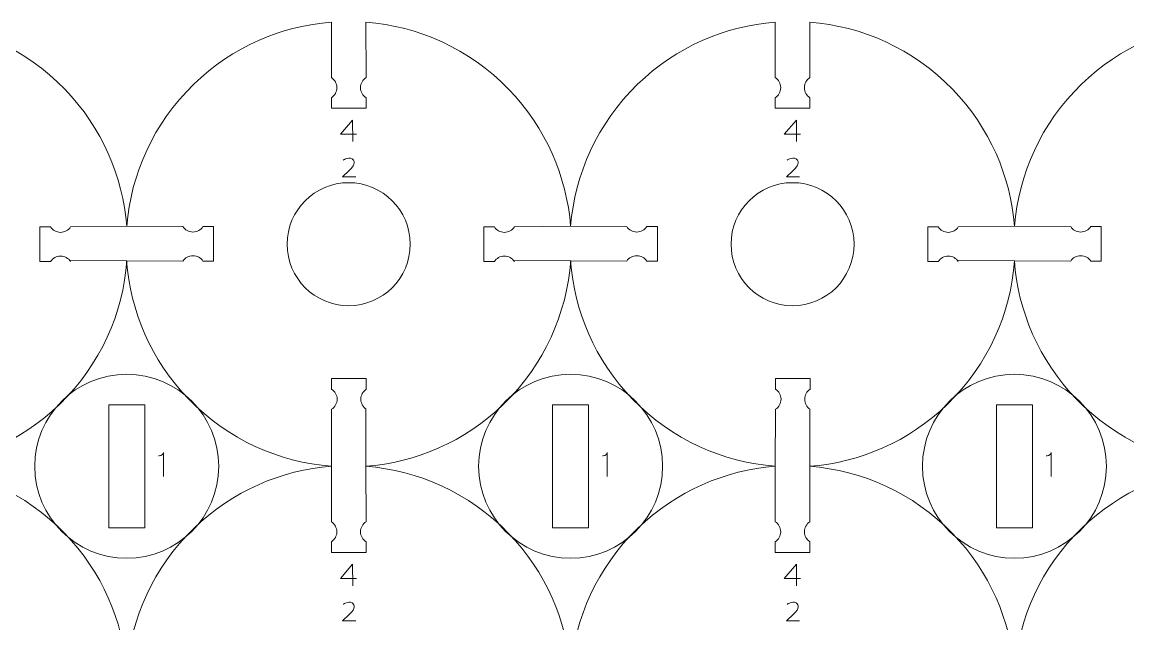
# Model space of a CAD drawing. Header units: centimetres. Extents: x -25 to 25, y -32.5 to 32.5.
# Drawn here: x 5.99 to 15.8, y 14.08 to 19.42 of the extents above; entities that cross this region are included whole.
import ezdxf

# ---------------------------------------------------------------- set-up
doc = ezdxf.new("R2010")
doc.units = ezdxf.units.CM
doc.header["$MEASUREMENT"] = 0
doc.layers.add('Capa 1', color=7, linetype='Continuous')

msp = doc.modelspace()

# ---------------------------------------------------------------- linework, layer by layer
at = {"layer": 'Capa 1', "color": 250, "lineweight": 9}
for points, knots in [([(6.42159, 17.60534), (6.42159, 17.60534), (6.9201, 17.61166), (6.9201, 17.61166), (6.9201, 17.61166), (6.88457, 18.05229), (6.70165, 18.48373), (6.37008, 18.82606), (6.37008, 18.82606), (6.02096, 19.1865), (5.56786, 19.38525), (5.10403, 19.4211), (5.10403, 19.4211), (5.10403, 19.4211), (5.10485, 18.92901), (5.10485, 18.92901)], [0, 0, 0, 0, 0.2, 0.2, 0.2, 0.2, 0.4, 0.4, 0.4, 0.4, 0.6, 0.6, 0.6, 0.6, 1, 1, 1, 1]), ([(8.73541, 18.92901), (8.73541, 18.92901), (8.73596, 19.4212), (8.73596, 19.4212), (8.73596, 19.4212), (8.29291, 19.38705), (7.85873, 19.20397), (7.51459, 18.87066), (7.51459, 18.87066), (7.15598, 18.52332), (6.95738, 18.07303), (6.9201, 17.61166), (6.9201, 17.61166), (6.9201, 17.61166), (7.41848, 17.6086), (7.41848, 17.6086)], [0, 0, 0, 0, 0.2, 0.2, 0.2, 0.2, 0.4, 0.4, 0.4, 0.4, 0.6, 0.6, 0.6, 0.6, 1, 1, 1, 1]), ([(10.35951, 17.60534), (10.35951, 17.60534), (10.85803, 17.61166), (10.85803, 17.61166), (10.85803, 17.61166), (10.8225, 18.05229), (10.63957, 18.48373), (10.308, 18.82606), (10.308, 18.82606), (9.95889, 19.1865), (9.50578, 19.38525), (9.04196, 19.4211), (9.04196, 19.4211), (9.04196, 19.4211), (9.04277, 18.92901), (9.04277, 18.92901)], [0, 0, 0, 0, 0.2, 0.2, 0.2, 0.2, 0.4, 0.4, 0.4, 0.4, 0.6, 0.6, 0.6, 0.6, 1, 1, 1, 1]), ([(12.67333, 18.92901), (12.67333, 18.92901), (12.67388, 19.4212), (12.67388, 19.4212), (12.67388, 19.4212), (12.23083, 19.38705), (11.79665, 19.20397), (11.45251, 18.87066), (11.45251, 18.87066), (11.0939, 18.52332), (10.89531, 18.07303), (10.85803, 17.61166), (10.85803, 17.61166), (10.85803, 17.61166), (11.35641, 17.6086), (11.35641, 17.6086)], [0, 0, 0, 0, 0.2, 0.2, 0.2, 0.2, 0.4, 0.4, 0.4, 0.4, 0.6, 0.6, 0.6, 0.6, 1, 1, 1, 1]), ([(14.29743, 17.60534), (14.29743, 17.60534), (14.79595, 17.61166), (14.79595, 17.61166), (14.79595, 17.61166), (14.76042, 18.05229), (14.5775, 18.48373), (14.24592, 18.82606), (14.24592, 18.82606), (13.89681, 19.1865), (13.4437, 19.38525), (12.97988, 19.4211), (12.97988, 19.4211), (12.97988, 19.4211), (12.9807, 18.92901), (12.9807, 18.92901)], [0, 0, 0, 0, 0.2, 0.2, 0.2, 0.2, 0.4, 0.4, 0.4, 0.4, 0.6, 0.6, 0.6, 0.6, 1, 1, 1, 1]), ([(16.61125, 18.92901), (16.61125, 18.92901), (16.6118, 19.4212), (16.6118, 19.4212), (16.6118, 19.4212), (16.16876, 19.38705), (15.73457, 19.20397), (15.39044, 18.87066), (15.39044, 18.87066), (15.03182, 18.52332), (14.83323, 18.07303), (14.79595, 17.61166), (14.79595, 17.61166), (14.79595, 17.61166), (15.29433, 17.6086), (15.29433, 17.6086)], [0, 0, 0, 0, 0.2, 0.2, 0.2, 0.2, 0.4, 0.4, 0.4, 0.4, 0.6, 0.6, 0.6, 0.6, 1, 1, 1, 1]), ([(8.73541, 18.75101), (8.76468, 18.7698), (8.78408, 18.80265), (8.78408, 18.84001), (8.78408, 18.84001), (8.78408, 18.87738), (8.76468, 18.91022), (8.73541, 18.92901)], [0, 0, 0, 0, 0.3333333, 0.3333333, 0.3333333, 0.3333333, 1, 1, 1, 1]), ([(9.04277, 18.75101), (9.0135, 18.7698), (8.9941, 18.80265), (8.9941, 18.84001), (8.9941, 18.84001), (8.9941, 18.87738), (9.0135, 18.91022), (9.04277, 18.92901)], [0, 0, 0, 0, 0.3333333, 0.3333333, 0.3333333, 0.3333333, 1, 1, 1, 1]), ([(12.67333, 18.75101), (12.7026, 18.7698), (12.72201, 18.80265), (12.72201, 18.84001), (12.72201, 18.84001), (12.72201, 18.87738), (12.7026, 18.91022), (12.67333, 18.92901)], [0, 0, 0, 0, 0.3333333, 0.3333333, 0.3333333, 0.3333333, 1, 1, 1, 1]), ([(12.9807, 18.75101), (12.95142, 18.7698), (12.93202, 18.80265), (12.93202, 18.84001), (12.93202, 18.84001), (12.93202, 18.87738), (12.95142, 18.91022), (12.9807, 18.92901)], [0, 0, 0, 0, 0.3333333, 0.3333333, 0.3333333, 0.3333333, 1, 1, 1, 1]), ([(8.73541, 18.751), (8.73541, 18.751), (8.73529, 18.65757), (8.73529, 18.65757), (8.73529, 18.65757), (8.73529, 18.65757), (9.04277, 18.65757), (9.04277, 18.65757), (9.04277, 18.65757), (9.04277, 18.65757), (9.04277, 18.75102), (9.04277, 18.75102)], [0, 0, 0, 0, 0.25, 0.25, 0.25, 0.25, 0.5, 0.5, 0.5, 0.5, 1, 1, 1, 1]), ([(12.67333, 18.751), (12.67333, 18.751), (12.67322, 18.65757), (12.67322, 18.65757), (12.67322, 18.65757), (12.67322, 18.65757), (12.9807, 18.65757), (12.9807, 18.65757), (12.9807, 18.65757), (12.9807, 18.65757), (12.9807, 18.75102), (12.9807, 18.75102)], [0, 0, 0, 0, 0.25, 0.25, 0.25, 0.25, 0.5, 0.5, 0.5, 0.5, 1, 1, 1, 1]), ([(8.34327, 17.45165), (8.34327, 17.15028), (8.58758, 16.90597), (8.88895, 16.90597), (8.88895, 16.90597), (9.19034, 16.90596), (9.43465, 17.15028), (9.43465, 17.45165), (9.43465, 17.45165), (9.43467, 17.75303), (9.19034, 17.99734), (8.88897, 17.99734), (8.88897, 17.99734), (8.58758, 17.99736), (8.34327, 17.75303), (8.34327, 17.45165)], [0, 0, 0, 0, 0.2, 0.2, 0.2, 0.2, 0.4, 0.4, 0.4, 0.4, 0.6, 0.6, 0.6, 0.6, 1, 1, 1, 1]), ([(12.28119, 17.45165), (12.28119, 17.15028), (12.52551, 16.90597), (12.82688, 16.90597), (12.82688, 16.90597), (13.12826, 16.90596), (13.37258, 17.15028), (13.37258, 17.45165), (13.37258, 17.45165), (13.37259, 17.75303), (13.12826, 17.99734), (12.82689, 17.99734), (12.82689, 17.99734), (12.52551, 17.99736), (12.28119, 17.75303), (12.28119, 17.45165)], [0, 0, 0, 0, 0.2, 0.2, 0.2, 0.2, 0.4, 0.4, 0.4, 0.4, 0.6, 0.6, 0.6, 0.6, 1, 1, 1, 1]), ([(6.24359, 17.60533), (6.24359, 17.60533), (6.15015, 17.60545), (6.15015, 17.60545), (6.15015, 17.60545), (6.15015, 17.60545), (6.15015, 17.29797), (6.15015, 17.29797), (6.15015, 17.29797), (6.15015, 17.29797), (6.2436, 17.29797), (6.2436, 17.29797)], [0, 0, 0, 0, 0.25, 0.25, 0.25, 0.25, 0.5, 0.5, 0.5, 0.5, 1, 1, 1, 1]), ([(6.42158, 17.60534), (6.40279, 17.57606), (6.36995, 17.55666), (6.33258, 17.55666), (6.33258, 17.55666), (6.29522, 17.55666), (6.26237, 17.57606), (6.24358, 17.60534)], [0, 0, 0, 0, 0.3333333, 0.3333333, 0.3333333, 0.3333333, 1, 1, 1, 1]), ([(7.59648, 17.6086), (7.57769, 17.57933), (7.54485, 17.55993), (7.50748, 17.55993), (7.50748, 17.55993), (7.47011, 17.55993), (7.43727, 17.57933), (7.41848, 17.6086)], [0, 0, 0, 0, 0.3333333, 0.3333333, 0.3333333, 0.3333333, 1, 1, 1, 1]), ([(7.59648, 17.6086), (7.59648, 17.6086), (7.68992, 17.60871), (7.68992, 17.60871), (7.68992, 17.60871), (7.68992, 17.60871), (7.68992, 17.30123), (7.68992, 17.30123), (7.68992, 17.30123), (7.68992, 17.30123), (7.59647, 17.30123), (7.59647, 17.30123)], [0, 0, 0, 0, 0.25, 0.25, 0.25, 0.25, 0.5, 0.5, 0.5, 0.5, 1, 1, 1, 1]), ([(10.18152, 17.60533), (10.18152, 17.60533), (10.08808, 17.60545), (10.08808, 17.60545), (10.08808, 17.60545), (10.08808, 17.60545), (10.08808, 17.29797), (10.08808, 17.29797), (10.08808, 17.29797), (10.08808, 17.29797), (10.18153, 17.29797), (10.18153, 17.29797)], [0, 0, 0, 0, 0.25, 0.25, 0.25, 0.25, 0.5, 0.5, 0.5, 0.5, 1, 1, 1, 1]), ([(10.35951, 17.60534), (10.34072, 17.57606), (10.30787, 17.55666), (10.27051, 17.55666), (10.27051, 17.55666), (10.23314, 17.55666), (10.2003, 17.57606), (10.18151, 17.60534)], [0, 0, 0, 0, 0.3333333, 0.3333333, 0.3333333, 0.3333333, 1, 1, 1, 1]), ([(11.5344, 17.6086), (11.51561, 17.57933), (11.48277, 17.55993), (11.4454, 17.55993), (11.4454, 17.55993), (11.40804, 17.55993), (11.37519, 17.57933), (11.35641, 17.6086)], [0, 0, 0, 0, 0.3333333, 0.3333333, 0.3333333, 0.3333333, 1, 1, 1, 1]), ([(11.5344, 17.6086), (11.5344, 17.6086), (11.62784, 17.60871), (11.62784, 17.60871), (11.62784, 17.60871), (11.62784, 17.60871), (11.62784, 17.30123), (11.62784, 17.30123), (11.62784, 17.30123), (11.62784, 17.30123), (11.53439, 17.30123), (11.53439, 17.30123)], [0, 0, 0, 0, 0.25, 0.25, 0.25, 0.25, 0.5, 0.5, 0.5, 0.5, 1, 1, 1, 1]), ([(14.11944, 17.60533), (14.11944, 17.60533), (14.026, 17.60545), (14.026, 17.60545), (14.026, 17.60545), (14.026, 17.60545), (14.026, 17.29797), (14.026, 17.29797), (14.026, 17.29797), (14.026, 17.29797), (14.11945, 17.29797), (14.11945, 17.29797)], [0, 0, 0, 0, 0.25, 0.25, 0.25, 0.25, 0.5, 0.5, 0.5, 0.5, 1, 1, 1, 1]), ([(14.29743, 17.60534), (14.27864, 17.57606), (14.2458, 17.55666), (14.20843, 17.55666), (14.20843, 17.55666), (14.17106, 17.55666), (14.13822, 17.57606), (14.11943, 17.60534)], [0, 0, 0, 0, 0.3333333, 0.3333333, 0.3333333, 0.3333333, 1, 1, 1, 1]), ([(15.47233, 17.6086), (15.45354, 17.57933), (15.42069, 17.55993), (15.38333, 17.55993), (15.38333, 17.55993), (15.34596, 17.55993), (15.31312, 17.57933), (15.29433, 17.6086)], [0, 0, 0, 0, 0.3333333, 0.3333333, 0.3333333, 0.3333333, 1, 1, 1, 1]), ([(15.47233, 17.6086), (15.47233, 17.6086), (15.56576, 17.60871), (15.56576, 17.60871), (15.56576, 17.60871), (15.56576, 17.60871), (15.56576, 17.30123), (15.56576, 17.30123), (15.56576, 17.30123), (15.56576, 17.30123), (15.47232, 17.30123), (15.47232, 17.30123)], [0, 0, 0, 0, 0.25, 0.25, 0.25, 0.25, 0.5, 0.5, 0.5, 0.5, 1, 1, 1, 1]), ([(5.10376, 15.99069), (5.10376, 15.99069), (5.10404, 15.4821), (5.10404, 15.4821), (5.10404, 15.4821), (5.54712, 15.51626), (5.98131, 15.69932), (6.32547, 16.03266), (6.32547, 16.03266), (6.68771, 16.38351), (6.88665, 16.8394), (6.92104, 17.30565), (6.92104, 17.30565), (6.92104, 17.30565), (6.42239, 17.30594), (6.42239, 17.30594)], [0, 0, 0, 0, 0.2, 0.2, 0.2, 0.2, 0.4, 0.4, 0.4, 0.4, 0.6, 0.6, 0.6, 0.6, 1, 1, 1, 1]), ([(6.42158, 17.29797), (6.40279, 17.32724), (6.36995, 17.34665), (6.33258, 17.34665), (6.33258, 17.34665), (6.29522, 17.34665), (6.26237, 17.32724), (6.24358, 17.29797)], [0, 0, 0, 0, 0.3333333, 0.3333333, 0.3333333, 0.3333333, 1, 1, 1, 1]), ([(7.41848, 17.30123), (7.41848, 17.30123), (6.91898, 17.30565), (6.91898, 17.30565), (6.91898, 17.30565), (6.95176, 16.86016), (7.13491, 16.42321), (7.46999, 16.07725), (7.46999, 16.07725), (7.81909, 15.71685), (8.27216, 15.51809), (8.73596, 15.48224), (8.73596, 15.48224), (8.73596, 15.48224), (8.738, 15.98822), (8.738, 15.98822)], [0, 0, 0, 0, 0.2, 0.2, 0.2, 0.2, 0.4, 0.4, 0.4, 0.4, 0.6, 0.6, 0.6, 0.6, 1, 1, 1, 1]), ([(7.59648, 17.30124), (7.57769, 17.33051), (7.54485, 17.34991), (7.50748, 17.34991), (7.50748, 17.34991), (7.47011, 17.34991), (7.43727, 17.33051), (7.41848, 17.30124)], [0, 0, 0, 0, 0.3333333, 0.3333333, 0.3333333, 0.3333333, 1, 1, 1, 1]), ([(9.04168, 15.99069), (9.04168, 15.99069), (9.04197, 15.4821), (9.04197, 15.4821), (9.04197, 15.4821), (9.48504, 15.51626), (9.91924, 15.69932), (10.2634, 16.03266), (10.2634, 16.03266), (10.62564, 16.38351), (10.82457, 16.8394), (10.85896, 17.30565), (10.85896, 17.30565), (10.85896, 17.30565), (10.36032, 17.30594), (10.36032, 17.30594)], [0, 0, 0, 0, 0.2, 0.2, 0.2, 0.2, 0.4, 0.4, 0.4, 0.4, 0.6, 0.6, 0.6, 0.6, 1, 1, 1, 1]), ([(10.35951, 17.29797), (10.34072, 17.32724), (10.30787, 17.34665), (10.27051, 17.34665), (10.27051, 17.34665), (10.23314, 17.34665), (10.2003, 17.32724), (10.18151, 17.29797)], [0, 0, 0, 0, 0.3333333, 0.3333333, 0.3333333, 0.3333333, 1, 1, 1, 1]), ([(11.35641, 17.30123), (11.35641, 17.30123), (10.8569, 17.30565), (10.8569, 17.30565), (10.8569, 17.30565), (10.88969, 16.86016), (11.07284, 16.42321), (11.40792, 16.07725), (11.40792, 16.07725), (11.75701, 15.71685), (12.21009, 15.51809), (12.67388, 15.48224), (12.67388, 15.48224), (12.67388, 15.48224), (12.67592, 15.98822), (12.67592, 15.98822)], [0, 0, 0, 0, 0.2, 0.2, 0.2, 0.2, 0.4, 0.4, 0.4, 0.4, 0.6, 0.6, 0.6, 0.6, 1, 1, 1, 1]), ([(11.5344, 17.30124), (11.51561, 17.33051), (11.48277, 17.34991), (11.4454, 17.34991), (11.4454, 17.34991), (11.40804, 17.34991), (11.37519, 17.33051), (11.35641, 17.30124)], [0, 0, 0, 0, 0.3333333, 0.3333333, 0.3333333, 0.3333333, 1, 1, 1, 1]), ([(12.9796, 15.99069), (12.9796, 15.99069), (12.97989, 15.4821), (12.97989, 15.4821), (12.97989, 15.4821), (13.42297, 15.51626), (13.85716, 15.69932), (14.20132, 16.03266), (14.20132, 16.03266), (14.56356, 16.38351), (14.76249, 16.8394), (14.79689, 17.30565), (14.79689, 17.30565), (14.79689, 17.30565), (14.29824, 17.30594), (14.29824, 17.30594)], [0, 0, 0, 0, 0.2, 0.2, 0.2, 0.2, 0.4, 0.4, 0.4, 0.4, 0.6, 0.6, 0.6, 0.6, 1, 1, 1, 1]), ([(14.29743, 17.29797), (14.27864, 17.32724), (14.2458, 17.34665), (14.20843, 17.34665), (14.20843, 17.34665), (14.17106, 17.34665), (14.13822, 17.32724), (14.11943, 17.29797)], [0, 0, 0, 0, 0.3333333, 0.3333333, 0.3333333, 0.3333333, 1, 1, 1, 1]), ([(15.29433, 17.30123), (15.29433, 17.30123), (14.79483, 17.30565), (14.79483, 17.30565), (14.79483, 17.30565), (14.82761, 16.86016), (15.01076, 16.42321), (15.34584, 16.07725), (15.34584, 16.07725), (15.69494, 15.71685), (16.14801, 15.51809), (16.6118, 15.48224), (16.6118, 15.48224), (16.6118, 15.48224), (16.61384, 15.98822), (16.61384, 15.98822)], [0, 0, 0, 0, 0.2, 0.2, 0.2, 0.2, 0.4, 0.4, 0.4, 0.4, 0.6, 0.6, 0.6, 0.6, 1, 1, 1, 1]), ([(15.47233, 17.30124), (15.45354, 17.33051), (15.42069, 17.34991), (15.38333, 17.34991), (15.38333, 17.34991), (15.34596, 17.34991), (15.31312, 17.33051), (15.29433, 17.30124)], [0, 0, 0, 0, 0.3333333, 0.3333333, 0.3333333, 0.3333333, 1, 1, 1, 1]), ([(6.10403, 15.48216), (6.10403, 15.93282), (6.46937, 16.29815), (6.92003, 16.29815), (6.92003, 16.29815), (7.37069, 16.29815), (7.73603, 15.93282), (7.73603, 15.48216), (7.73603, 15.48216), (7.73603, 15.0315), (7.37069, 14.66615), (6.92003, 14.66615), (6.92003, 14.66615), (6.46937, 14.66615), (6.10403, 15.0315), (6.10403, 15.48216)], [0, 0, 0, 0, 0.2, 0.2, 0.2, 0.2, 0.4, 0.4, 0.4, 0.4, 0.6, 0.6, 0.6, 0.6, 1, 1, 1, 1]), ([(10.04195, 15.48216), (10.04195, 15.93282), (10.40729, 16.29815), (10.85795, 16.29815), (10.85795, 16.29815), (11.30861, 16.29815), (11.67395, 15.93282), (11.67395, 15.48216), (11.67395, 15.48216), (11.67395, 15.0315), (11.30861, 14.66615), (10.85795, 14.66615), (10.85795, 14.66615), (10.40729, 14.66615), (10.04195, 15.0315), (10.04195, 15.48216)], [0, 0, 0, 0, 0.2, 0.2, 0.2, 0.2, 0.4, 0.4, 0.4, 0.4, 0.6, 0.6, 0.6, 0.6, 1, 1, 1, 1]), ([(13.97988, 15.48216), (13.97988, 15.93282), (14.34521, 16.29815), (14.79588, 16.29815), (14.79588, 16.29815), (15.24654, 16.29815), (15.61187, 15.93282), (15.61187, 15.48216), (15.61187, 15.48216), (15.61187, 15.0315), (15.24654, 14.66615), (14.79588, 14.66615), (14.79588, 14.66615), (14.34521, 14.66615), (13.97988, 15.0315), (13.97988, 15.48216)], [0, 0, 0, 0, 0.2, 0.2, 0.2, 0.2, 0.4, 0.4, 0.4, 0.4, 0.6, 0.6, 0.6, 0.6, 1, 1, 1, 1]), ([(8.738, 16.16623), (8.738, 16.16623), (8.73788, 16.25967), (8.73788, 16.25967), (8.73788, 16.25967), (8.73788, 16.25967), (9.04536, 16.25967), (9.04536, 16.25967), (9.04536, 16.25967), (9.04536, 16.25967), (9.04536, 16.16622), (9.04536, 16.16622)], [0, 0, 0, 0, 0.25, 0.25, 0.25, 0.25, 0.5, 0.5, 0.5, 0.5, 1, 1, 1, 1]), ([(12.67592, 16.16623), (12.67592, 16.16623), (12.67581, 16.25967), (12.67581, 16.25967), (12.67581, 16.25967), (12.67581, 16.25967), (12.98329, 16.25967), (12.98329, 16.25967), (12.98329, 16.25967), (12.98329, 16.25967), (12.98329, 16.16622), (12.98329, 16.16622)], [0, 0, 0, 0, 0.25, 0.25, 0.25, 0.25, 0.5, 0.5, 0.5, 0.5, 1, 1, 1, 1]), ([(8.738, 15.98822), (8.76727, 16.00701), (8.78667, 16.03985), (8.78667, 16.07722), (8.78667, 16.07722), (8.78667, 16.11459), (8.76727, 16.14743), (8.738, 16.16622)], [0, 0, 0, 0, 0.3333333, 0.3333333, 0.3333333, 0.3333333, 1, 1, 1, 1]), ([(9.04536, 15.98822), (9.01609, 16.00701), (8.99669, 16.03985), (8.99669, 16.07722), (8.99669, 16.07722), (8.99669, 16.11459), (9.01609, 16.14743), (9.04536, 16.16622)], [0, 0, 0, 0, 0.3333333, 0.3333333, 0.3333333, 0.3333333, 1, 1, 1, 1]), ([(12.67592, 15.98822), (12.7052, 16.00701), (12.7246, 16.03985), (12.7246, 16.07722), (12.7246, 16.07722), (12.7246, 16.11459), (12.7052, 16.14743), (12.67592, 16.16622)], [0, 0, 0, 0, 0.3333333, 0.3333333, 0.3333333, 0.3333333, 1, 1, 1, 1]), ([(12.98329, 15.98822), (12.95402, 16.00701), (12.93461, 16.03985), (12.93461, 16.07722), (12.93461, 16.07722), (12.93461, 16.11459), (12.95402, 16.14743), (12.98329, 16.16622)], [0, 0, 0, 0, 0.3333333, 0.3333333, 0.3333333, 0.3333333, 1, 1, 1, 1]), ([(7.07971, 16.02816), (7.07971, 16.02816), (7.07971, 14.93614), (7.07971, 14.93614), (7.07971, 14.93614), (7.07971, 14.93614), (6.76035, 14.93614), (6.76035, 14.93614), (6.76035, 14.93614), (6.76035, 14.93614), (6.76035, 16.02816), (6.76035, 16.02816), (6.76035, 16.02816), (6.76035, 16.02816), (7.07971, 16.02816), (7.07971, 16.02816)], [0, 0, 0, 0, 0.2, 0.2, 0.2, 0.2, 0.4, 0.4, 0.4, 0.4, 0.6, 0.6, 0.6, 0.6, 1, 1, 1, 1]), ([(11.01764, 16.02816), (11.01764, 16.02816), (11.01764, 14.93614), (11.01764, 14.93614), (11.01764, 14.93614), (11.01764, 14.93614), (10.69827, 14.93614), (10.69827, 14.93614), (10.69827, 14.93614), (10.69827, 14.93614), (10.69827, 16.02816), (10.69827, 16.02816), (10.69827, 16.02816), (10.69827, 16.02816), (11.01764, 16.02816), (11.01764, 16.02816)], [0, 0, 0, 0, 0.2, 0.2, 0.2, 0.2, 0.4, 0.4, 0.4, 0.4, 0.6, 0.6, 0.6, 0.6, 1, 1, 1, 1]), ([(14.95556, 16.02816), (14.95556, 16.02816), (14.95556, 14.93614), (14.95556, 14.93614), (14.95556, 14.93614), (14.95556, 14.93614), (14.63619, 14.93614), (14.63619, 14.93614), (14.63619, 14.93614), (14.63619, 14.93614), (14.63619, 16.02816), (14.63619, 16.02816), (14.63619, 16.02816), (14.63619, 16.02816), (14.95556, 16.02816), (14.95556, 16.02816)], [0, 0, 0, 0, 0.2, 0.2, 0.2, 0.2, 0.4, 0.4, 0.4, 0.4, 0.6, 0.6, 0.6, 0.6, 1, 1, 1, 1]), ([(6.4216, 13.66634), (6.4216, 13.66634), (6.92011, 13.67266), (6.92011, 13.67266), (6.92011, 13.67266), (6.88458, 14.11329), (6.70166, 14.54473), (6.37009, 14.88707), (6.37009, 14.88707), (6.02097, 15.2475), (5.56787, 15.44625), (5.10404, 15.4821), (5.10404, 15.4821), (5.10404, 15.4821), (5.10486, 14.99002), (5.10486, 14.99002)], [0, 0, 0, 0, 0.2, 0.2, 0.2, 0.2, 0.4, 0.4, 0.4, 0.4, 0.6, 0.6, 0.6, 0.6, 1, 1, 1, 1]), ([(8.73542, 14.99002), (8.73542, 14.99002), (8.73597, 15.48221), (8.73597, 15.48221), (8.73597, 15.48221), (8.29292, 15.44806), (7.85874, 15.26498), (7.5146, 14.93166), (7.5146, 14.93166), (7.15599, 14.58432), (6.95739, 14.13403), (6.92011, 13.67266), (6.92011, 13.67266), (6.92011, 13.67266), (7.41849, 13.6696), (7.41849, 13.6696)], [0, 0, 0, 0, 0.2, 0.2, 0.2, 0.2, 0.4, 0.4, 0.4, 0.4, 0.6, 0.6, 0.6, 0.6, 1, 1, 1, 1]), ([(10.35952, 13.66634), (10.35952, 13.66634), (10.85804, 13.67266), (10.85804, 13.67266), (10.85804, 13.67266), (10.82251, 14.11329), (10.63958, 14.54473), (10.30801, 14.88707), (10.30801, 14.88707), (9.9589, 15.2475), (9.50579, 15.44625), (9.04197, 15.4821), (9.04197, 15.4821), (9.04197, 15.4821), (9.04278, 14.99002), (9.04278, 14.99002)], [0, 0, 0, 0, 0.2, 0.2, 0.2, 0.2, 0.4, 0.4, 0.4, 0.4, 0.6, 0.6, 0.6, 0.6, 1, 1, 1, 1]), ([(12.67334, 14.99002), (12.67334, 14.99002), (12.67389, 15.48221), (12.67389, 15.48221), (12.67389, 15.48221), (12.23084, 15.44806), (11.79666, 15.26498), (11.45252, 14.93166), (11.45252, 14.93166), (11.09391, 14.58432), (10.89532, 14.13403), (10.85804, 13.67266), (10.85804, 13.67266), (10.85804, 13.67266), (11.35642, 13.6696), (11.35642, 13.6696)], [0, 0, 0, 0, 0.2, 0.2, 0.2, 0.2, 0.4, 0.4, 0.4, 0.4, 0.6, 0.6, 0.6, 0.6, 1, 1, 1, 1]), ([(14.29744, 13.66634), (14.29744, 13.66634), (14.79596, 13.67266), (14.79596, 13.67266), (14.79596, 13.67266), (14.76043, 14.11329), (14.57751, 14.54473), (14.24593, 14.88707), (14.24593, 14.88707), (13.89682, 15.2475), (13.44371, 15.44625), (12.97989, 15.4821), (12.97989, 15.4821), (12.97989, 15.4821), (12.98071, 14.99002), (12.98071, 14.99002)], [0, 0, 0, 0, 0.2, 0.2, 0.2, 0.2, 0.4, 0.4, 0.4, 0.4, 0.6, 0.6, 0.6, 0.6, 1, 1, 1, 1]), ([(16.61126, 14.99002), (16.61126, 14.99002), (16.61181, 15.48221), (16.61181, 15.48221), (16.61181, 15.48221), (16.16877, 15.44806), (15.73458, 15.26498), (15.39045, 14.93166), (15.39045, 14.93166), (15.03183, 14.58432), (14.83324, 14.13403), (14.79596, 13.67266), (14.79596, 13.67266), (14.79596, 13.67266), (15.29434, 13.6696), (15.29434, 13.6696)], [0, 0, 0, 0, 0.2, 0.2, 0.2, 0.2, 0.4, 0.4, 0.4, 0.4, 0.6, 0.6, 0.6, 0.6, 1, 1, 1, 1]), ([(8.73542, 14.81202), (8.76469, 14.83081), (8.78409, 14.86365), (8.78409, 14.90102), (8.78409, 14.90102), (8.78409, 14.93838), (8.76469, 14.97123), (8.73542, 14.99002)], [0, 0, 0, 0, 0.3333333, 0.3333333, 0.3333333, 0.3333333, 1, 1, 1, 1]), ([(9.04278, 14.81202), (9.01351, 14.83081), (8.99411, 14.86365), (8.99411, 14.90102), (8.99411, 14.90102), (8.99411, 14.93838), (9.01351, 14.97123), (9.04278, 14.99002)], [0, 0, 0, 0, 0.3333333, 0.3333333, 0.3333333, 0.3333333, 1, 1, 1, 1]), ([(12.67334, 14.81202), (12.70262, 14.83081), (12.72202, 14.86365), (12.72202, 14.90102), (12.72202, 14.90102), (12.72202, 14.93838), (12.70262, 14.97123), (12.67334, 14.99002)], [0, 0, 0, 0, 0.3333333, 0.3333333, 0.3333333, 0.3333333, 1, 1, 1, 1]), ([(12.98071, 14.81202), (12.95143, 14.83081), (12.93203, 14.86365), (12.93203, 14.90102), (12.93203, 14.90102), (12.93203, 14.93838), (12.95143, 14.97123), (12.98071, 14.99002)], [0, 0, 0, 0, 0.3333333, 0.3333333, 0.3333333, 0.3333333, 1, 1, 1, 1]), ([(8.73542, 14.81201), (8.73542, 14.81201), (8.7353, 14.71857), (8.7353, 14.71857), (8.7353, 14.71857), (8.7353, 14.71857), (9.04278, 14.71857), (9.04278, 14.71857), (9.04278, 14.71857), (9.04278, 14.71857), (9.04278, 14.81202), (9.04278, 14.81202)], [0, 0, 0, 0, 0.25, 0.25, 0.25, 0.25, 0.5, 0.5, 0.5, 0.5, 1, 1, 1, 1]), ([(12.67334, 14.81201), (12.67334, 14.81201), (12.67323, 14.71857), (12.67323, 14.71857), (12.67323, 14.71857), (12.67323, 14.71857), (12.98071, 14.71857), (12.98071, 14.71857), (12.98071, 14.71857), (12.98071, 14.71857), (12.98071, 14.81202), (12.98071, 14.81202)], [0, 0, 0, 0, 0.25, 0.25, 0.25, 0.25, 0.5, 0.5, 0.5, 0.5, 1, 1, 1, 1])]:
    msp.add_open_spline(points, degree=3, knots=knots, dxfattribs=at)
at = {"layer": 'Capa 1', "color": 22, "lineweight": 9}
for points in [[(8.9585, 18.427), (8.9585, 18.427), (8.81605, 18.427), (8.81605, 18.427), (8.81605, 18.427), (8.81605, 18.427), (8.9232, 18.55308), (8.9232, 18.55308), (8.9232, 18.55308), (8.9232, 18.55308), (8.92443, 18.36141), (8.92443, 18.36141)], [(12.89642, 18.427), (12.89642, 18.427), (12.75397, 18.427), (12.75397, 18.427), (12.75397, 18.427), (12.75397, 18.427), (12.86112, 18.55308), (12.86112, 18.55308), (12.86112, 18.55308), (12.86112, 18.55308), (12.86236, 18.36141), (12.86236, 18.36141)], [(8.95851, 14.488), (8.95851, 14.488), (8.81606, 14.488), (8.81606, 14.488), (8.81606, 14.488), (8.81606, 14.488), (8.92321, 14.61408), (8.92321, 14.61408), (8.92321, 14.61408), (8.92321, 14.61408), (8.92444, 14.42242), (8.92444, 14.42242)], [(12.89643, 14.488), (12.89643, 14.488), (12.75398, 14.488), (12.75398, 14.488), (12.75398, 14.488), (12.75398, 14.488), (12.86113, 14.61408), (12.86113, 14.61408), (12.86113, 14.61408), (12.86113, 14.61408), (12.86237, 14.42242), (12.86237, 14.42242)]]:
    msp.add_open_spline(points, degree=3, knots=[0, 0, 0, 0, 0.25, 0.25, 0.25, 0.25, 0.5, 0.5, 0.5, 0.5, 1, 1, 1, 1], dxfattribs=at)
at = {"layer": 'Capa 1', "color": 240, "lineweight": 9}
for points in [[(8.84076, 18.1975), (8.84076, 18.1975), (8.90383, 18.23912), (8.93153, 18.1975), (8.93153, 18.1975), (8.93153, 18.1975), (8.96307, 18.16598), (8.89372, 18.10545)], [(12.77869, 18.1975), (12.77869, 18.1975), (12.84175, 18.23912), (12.86945, 18.1975), (12.86945, 18.1975), (12.86945, 18.1975), (12.90099, 18.16598), (12.83164, 18.10545)], [(8.89372, 18.10545), (8.89372, 18.10545), (8.83448, 18.04998), (8.83448, 18.04998), (8.83448, 18.04998), (8.83448, 18.04998), (8.9521, 18.04998), (8.9521, 18.04998)], [(12.83164, 18.10545), (12.83164, 18.10545), (12.7724, 18.04998), (12.7724, 18.04998), (12.7724, 18.04998), (12.7724, 18.04998), (12.89003, 18.04998), (12.89003, 18.04998)], [(8.84077, 14.2585), (8.84077, 14.2585), (8.90384, 14.30013), (8.93154, 14.2585), (8.93154, 14.2585), (8.93154, 14.2585), (8.96308, 14.22698), (8.89373, 14.16646)], [(12.7787, 14.2585), (12.7787, 14.2585), (12.84176, 14.30013), (12.86947, 14.2585), (12.86947, 14.2585), (12.86947, 14.2585), (12.901, 14.22698), (12.83165, 14.16646)], [(8.89373, 14.16646), (8.89373, 14.16646), (8.83449, 14.11099), (8.83449, 14.11099), (8.83449, 14.11099), (8.83449, 14.11099), (8.95211, 14.11099), (8.95211, 14.11099)], [(12.83165, 14.16646), (12.83165, 14.16646), (12.77241, 14.11099), (12.77241, 14.11099), (12.77241, 14.11099), (12.77241, 14.11099), (12.89004, 14.11099), (12.89004, 14.11099)]]:
    msp.add_open_spline(points, degree=3, knots=[0, 0, 0, 0, 0.3333333, 0.3333333, 0.3333333, 0.3333333, 1, 1, 1, 1], dxfattribs=at)
at = {"layer": 'Capa 1', "color": 22, "lineweight": 9}
for points in [[(7.20211, 15.57396), (7.20211, 15.57396), (7.24333, 15.57564), (7.245, 15.60397)], [(7.245, 15.60397), (7.245, 15.60397), (7.245, 15.39027), (7.245, 15.39027)], [(11.14003, 15.57396), (11.14003, 15.57396), (11.18125, 15.57564), (11.18292, 15.60397)], [(11.18292, 15.60397), (11.18292, 15.60397), (11.18292, 15.39027), (11.18292, 15.39027)], [(15.07796, 15.57396), (15.07796, 15.57396), (15.11918, 15.57564), (15.12085, 15.60397)], [(15.12085, 15.60397), (15.12085, 15.60397), (15.12085, 15.39027), (15.12085, 15.39027)]]:
    msp.add_open_spline(points, degree=3, dxfattribs=at)

doc.saveas('drawing.dxf')
